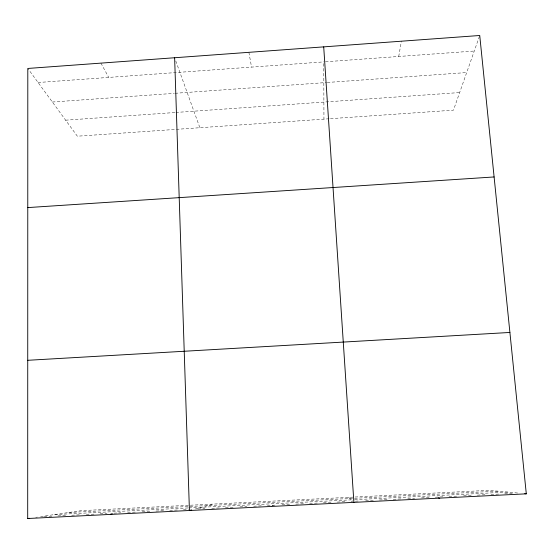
<?xml version="1.0" encoding="UTF-8"?>
<svg xmlns="http://www.w3.org/2000/svg" width="554" height="554" viewBox="0 0 554 554"><rect width="100%" height="100%" fill="white"/><g stroke="black" fill="none" stroke-linecap="round" stroke-linejoin="round"><path stroke-width="0.42" stroke-dasharray="2.77 2.08" d="M398.721 56.487L401.408 41.204M479.459 36.266L453.456 110.163L329.969 118.708M271.315 506.453L273.378 505.241M195.41 508.939L214.073 504.036M35.761 517.332L37.374 517.097M40.622 516.619L81.362 510.643L489.23 490.338L518.475 493.095M38.087 82.511L323.758 61.896M325.482 61.771L474.266 51.03M52.353 102.019L174.302 93.349M175.154 93.287L326.396 82.532M327.255 82.47L466.69 72.56M65.642 120.183L175.029 112.517M175.888 112.455L459.647 92.56M329.111 118.771L77.359 136.201L28.296 69.118M68.841 512.478L497.852 491.149M54.514 514.583L188 507.956M188.859 507.914L353.833 499.722M354.685 499.68L507.734 492.084M44.154 516.598L51.903 516.217M57.928 515.919L65.677 515.532M71.708 515.234L79.457 514.853M86.348 514.507L94.097 514.126M100.122 513.828L107.012 513.489M113.902 513.143L120.779 512.803M127.649 512.464L135.377 512.083M142.239 511.737L149.968 511.356M155.979 511.058L163.707 510.677M169.718 510.379L177.446 509.992M183.45 509.694L188.602 509.445M198.041 508.974L204.89 508.634M211.739 508.295L219.439 507.914M225.436 507.616L233.144 507.235M239.993 506.896L246.842 506.557M253.69 506.218L261.391 505.837M267.388 505.539L275.968 505.109M282.007 504.812L289.777 504.431M295.822 504.126L303.585 503.745M309.631 503.441L317.4 503.06M323.439 502.762L332.075 502.333M337.248 502.076L345.883 501.647M351.063 501.391L352.787 501.308M355.363 501.176L359.664 500.961M365.675 500.664L373.41 500.283M379.428 499.985L388.022 499.556M393.174 499.306L401.768 498.877M407.786 498.579L414.655 498.24M421.532 497.901L429.267 497.513M435.278 497.215L442.999 496.834M449.003 496.536L456.725 496.155M463.587 495.816L471.302 495.428M477.306 495.131L485.027 494.75M491.031 494.452L499.604 494.029M504.749 493.773L514.188 493.302M348.632 497.34L352.275 500.823M100.932 63.114L108.716 77.415M175.791 60.975L199.869 127.718M248.884 52.325L251.551 67.103M323.765 63.558L323.945 119.131"/><path stroke-width="0.83" d="M27.7 518.509L27.804 68.454L479.736 35.491L526.3 493.829L27.7 518.509L29.314 518.274M191.649 509.922L189.426 510.504L174.628 57.741M110.703 514.07L112.351 513.773M27.769 207.591L494.106 176.955M27.735 360.301L509.902 332.455M524.735 493.683L526.3 493.829M438.242 497.817L439.717 498.115M323.709 46.868L353.895 502.367"/></g></svg>
